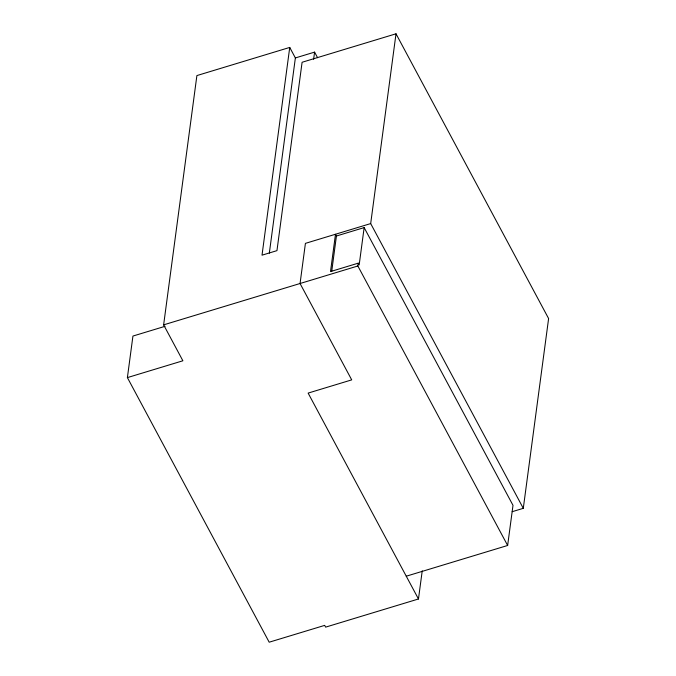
<?xml version="1.0" encoding="UTF-8"?>
<svg xmlns="http://www.w3.org/2000/svg" width="676" height="676" viewBox="0 0 676 676"><rect width="100%" height="100%" fill="white"/><g stroke="black" fill="none" stroke-linecap="round" stroke-linejoin="round"><path stroke-width="1.01" d="M422.23 570.823L418.469 598.987L325.629 627.134L324.691 625.376L269.192 642.2L127.392 377.605L132.935 336.056L165.071 326.314M127.392 377.605L182.883 360.781L163.634 324.86L196.893 75.577L289.734 47.43L295.37 57.942L269.327 253.154M289.734 47.43L262.018 255.173L276.957 250.644L302.096 62.268L396.009 33.8L548.608 318.548L523.292 508.327L512.18 511.698M313.63 59.26L314.585 52.12L295.37 57.942M331.73 271.253L336.428 236L335.49 234.251L330.513 271.575L358.229 263.167L359.176 264.924L364.153 227.601L336.428 236M406.259 576.205L507.642 545.473L357.858 265.989L358.229 263.167M523.292 508.327L370.685 223.579L396.009 33.8M507.642 545.473L513 505.335L364.153 227.601M370.685 223.579L305.417 243.368L300.06 283.506L351.714 379.878L308.129 393.094L418.469 598.987M163.634 324.86L357.858 265.989M314.585 52.12L317.568 57.688"/></g></svg>
